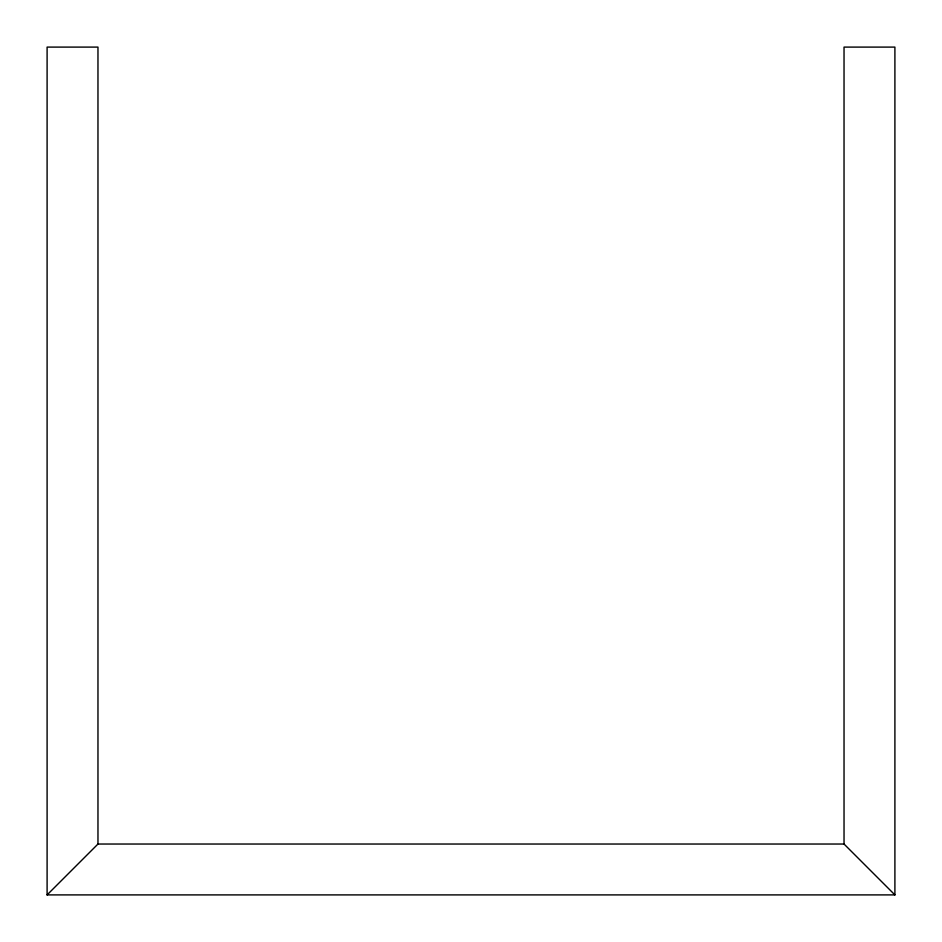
<?xml version="1.0" encoding="UTF-8"?>
<svg xmlns="http://www.w3.org/2000/svg" width="942" height="942" viewBox="0 0 942 942"><rect width="100%" height="100%" fill="white"/><g stroke="black" fill="none" stroke-linecap="round" stroke-linejoin="round"><path stroke-width="1.41" d="M47.1 894.9L97.968 844.032L97.968 47.1L47.1 47.1L47.1 894.9L894.9 894.9L894.9 47.1L844.032 47.1L844.032 844.032L894.9 894.9M97.968 844.032L844.032 844.032"/></g></svg>
